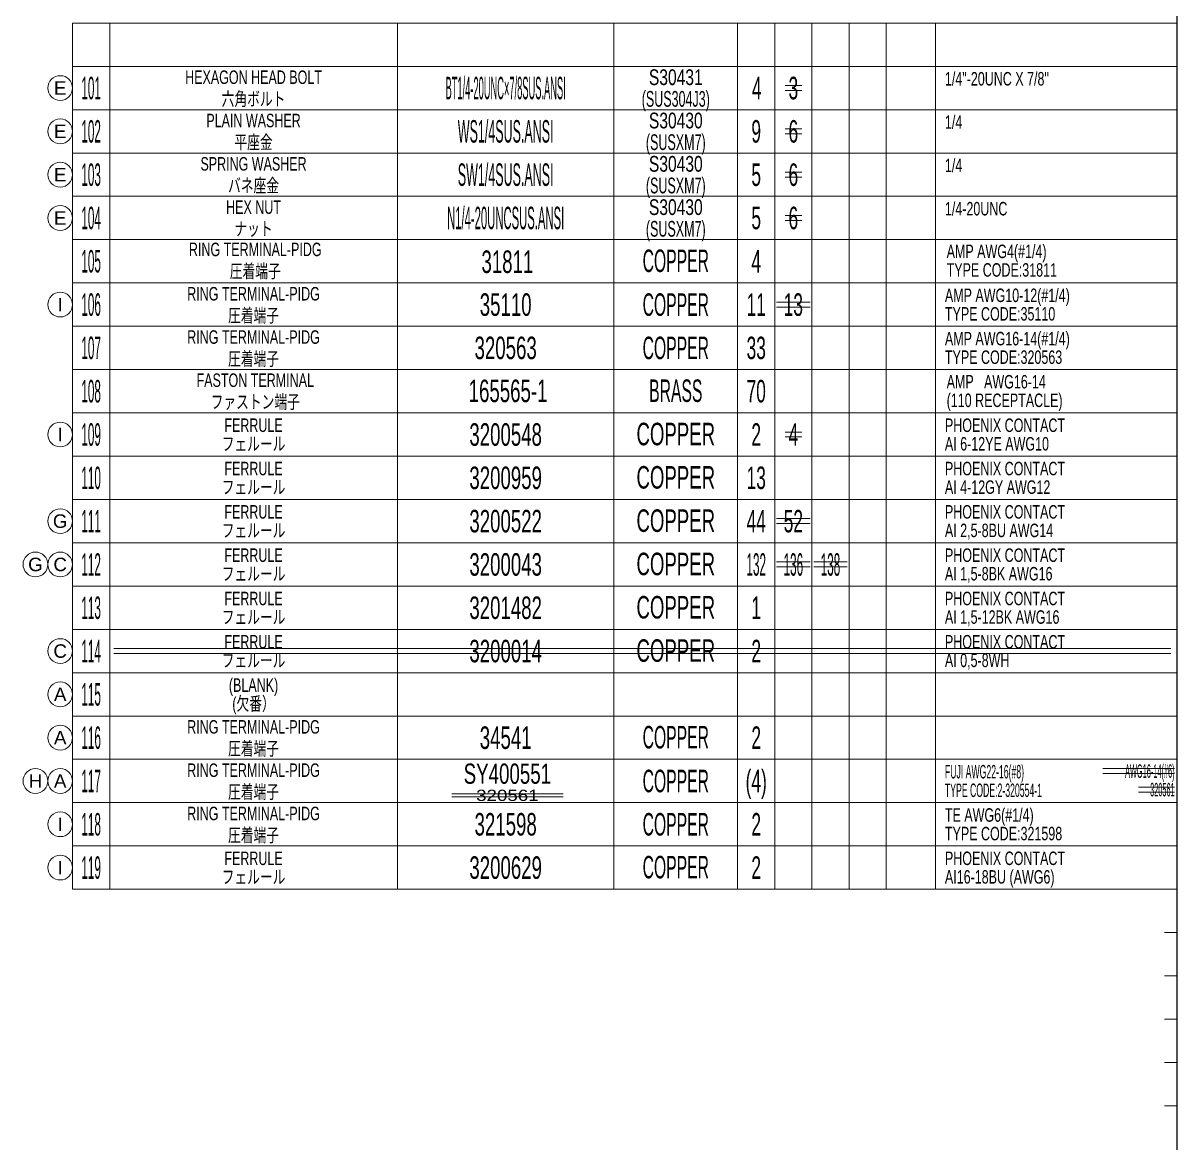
# Model space of a CAD drawing. Header units: millimetres. Extents: x 10 to 832, y 7 to 590.
# Drawn here: x 645 to 831.5, y 288 to 469 of the extents above; entities that cross this region are included whole.
import ezdxf
from ezdxf.enums import TextEntityAlignment as Align

# ---------------------------------------------------------------- set-up
doc = ezdxf.new("R2010")
doc.units = ezdxf.units.MM
for name, color, linetype in [('GR1_05', 7, 'Continuous'), ('図面枠B6M', 7, 'Continuous'), ('表題、部品表_02', 7, 'Continuous'), ('表題、部品表_03', 7, 'Continuous')]:
    doc.layers.add(name, color=color, linetype=linetype)
doc.styles.add('HG丸ｺﾞｼｯｸM-PRO', font='')
doc.styles.get('HG丸ｺﾞｼｯｸM-PRO').set_extended_font_data('HG丸ｺﾞｼｯｸM-PRO')

# ---------------------------------------------------------------- blocks, each defined once
blk = doc.blocks.new('BLKF023')
at = {"layer": '図面枠B6M', "color": 2, "linetype": 'Continuous', "lineweight": 25}
blk.add_line((831.5, 584), (831.5, 15), dxfattribs=at)
at = {"layer": '図面枠B6M', "color": 4, "linetype": 'Continuous', "lineweight": 13}
for p, q in [((829.5, 469), (831.5, 469)), ((829.5, 462), (831.5, 462)), ((829.5, 455), (831.5, 455)), ((829.5, 448), (831.5, 448)), ((829.5, 441), (831.5, 441)), ((829.5, 434), (831.5, 434)), ((829.5, 427), (831.5, 427)), ((829.5, 420), (831.5, 420)), ((829.5, 413), (831.5, 413)), ((829.5, 406), (831.5, 406)), ((829.5, 399), (831.5, 399)), ((829.5, 392), (831.5, 392)), ((829.5, 385), (831.5, 385)), ((829.5, 378), (831.5, 378)), ((829.5, 371), (831.5, 371)), ((829.5, 364), (831.5, 364)), ((829.5, 357), (831.5, 357)), ((829.5, 350), (831.5, 350)), ((829.5, 343), (831.5, 343)), ((829.5, 336), (831.5, 336)), ((829.5, 329), (831.5, 329)), ((829.5, 322), (831.5, 322)), ((829.5, 315), (831.5, 315)), ((829.5, 308), (831.5, 308)), ((829.5, 301), (831.5, 301)), ((829.5, 294), (831.5, 294))]:
    blk.add_line(p, q, dxfattribs=at)
blk = doc.blocks.new('BLKF138')
at = {"layer": '表題、部品表_02', "color": 4, "linetype": 'Continuous', "lineweight": 13}
for p, q in [((653, 462), (653, 455)), ((653, 462), (831.5, 462)), ((659, 462), (659, 455)), ((705.5, 462), (705.5, 455)), ((740.5, 462), (740.5, 455)), ((760.5, 462), (760.5, 455)), ((766.5, 462), (766.5, 455)), ((772.5, 462), (772.5, 455)), ((778.5, 455), (778.5, 462)), ((784.5, 462), (784.5, 455)), ((792.5, 462), (792.5, 455)), ((831.5, 462), (831.5, 455)), ((653, 455), (831.5, 455))]:
    blk.add_line(p, q, dxfattribs=at)
blk = doc.blocks.new('BLKF140')
at = {"layer": '表題、部品表_02', "color": 4, "linetype": 'Continuous', "lineweight": 13}
for p, q in [((653, 455), (653, 448)), ((653, 455), (831.5, 455)), ((659, 455), (659, 448)), ((705.5, 455), (705.5, 448)), ((740.5, 455), (740.5, 448)), ((760.5, 455), (760.5, 448)), ((766.5, 455), (766.5, 448)), ((772.5, 455), (772.5, 448)), ((778.5, 448), (778.5, 455)), ((784.5, 455), (784.5, 448)), ((792.5, 455), (792.5, 448)), ((831.5, 455), (831.5, 448)), ((653, 448), (831.5, 448))]:
    blk.add_line(p, q, dxfattribs=at)
blk = doc.blocks.new('BLKF142')
at = {"layer": '表題、部品表_02', "color": 4, "linetype": 'Continuous', "lineweight": 13}
for p, q in [((653, 448), (653, 441)), ((653, 448), (831.5, 448)), ((659, 448), (659, 441)), ((705.5, 448), (705.5, 441)), ((740.5, 448), (740.5, 441)), ((760.5, 448), (760.5, 441)), ((766.5, 448), (766.5, 441)), ((772.5, 448), (772.5, 441)), ((778.5, 441), (778.5, 448)), ((784.5, 448), (784.5, 441)), ((792.5, 448), (792.5, 441)), ((831.5, 448), (831.5, 441)), ((653, 441), (831.5, 441))]:
    blk.add_line(p, q, dxfattribs=at)
blk = doc.blocks.new('BLKF144')
at = {"layer": '表題、部品表_02', "color": 4, "linetype": 'Continuous', "lineweight": 13}
for p, q in [((653, 441), (653, 434)), ((653, 441), (831.5, 441)), ((659, 441), (659, 434)), ((705.5, 441), (705.5, 434)), ((740.5, 441), (740.5, 434)), ((760.5, 441), (760.5, 434)), ((766.5, 441), (766.5, 434)), ((772.5, 441), (772.5, 434)), ((778.5, 434), (778.5, 441)), ((784.5, 441), (784.5, 434)), ((792.5, 441), (792.5, 434)), ((831.5, 441), (831.5, 434)), ((653, 434), (831.5, 434))]:
    blk.add_line(p, q, dxfattribs=at)
blk = doc.blocks.new('BLKF146')
at = {"layer": '表題、部品表_02', "color": 4, "linetype": 'Continuous', "lineweight": 13}
for p, q in [((653, 434), (653, 427)), ((653, 434), (831.5, 434)), ((659, 434), (659, 427)), ((705.5, 434), (705.5, 427)), ((740.5, 434), (740.5, 427)), ((760.5, 434), (760.5, 427)), ((766.5, 434), (766.5, 427)), ((772.5, 434), (772.5, 427)), ((778.5, 427), (778.5, 434)), ((784.5, 434), (784.5, 427)), ((792.5, 434), (792.5, 427)), ((831.5, 434), (831.5, 427)), ((653, 427), (831.5, 427))]:
    blk.add_line(p, q, dxfattribs=at)
blk = doc.blocks.new('BLKF148')
at = {"layer": '表題、部品表_02', "color": 4, "linetype": 'Continuous', "lineweight": 13}
for p, q in [((653, 427), (653, 420)), ((653, 427), (831.5, 427)), ((659, 427), (659, 420)), ((705.5, 427), (705.5, 420)), ((740.5, 427), (740.5, 420)), ((760.5, 427), (760.5, 420)), ((766.5, 427), (766.5, 420)), ((772.5, 427), (772.5, 420)), ((778.5, 420), (778.5, 427)), ((784.5, 427), (784.5, 420)), ((792.5, 427), (792.5, 420)), ((831.5, 427), (831.5, 420)), ((653, 420), (831.5, 420))]:
    blk.add_line(p, q, dxfattribs=at)
blk = doc.blocks.new('BLKF150')
at = {"layer": '表題、部品表_02', "color": 4, "linetype": 'Continuous', "lineweight": 13}
for p, q in [((653, 420), (653, 413)), ((653, 420), (831.5, 420)), ((659, 420), (659, 413)), ((705.5, 420), (705.5, 413)), ((740.5, 420), (740.5, 413)), ((760.5, 420), (760.5, 413)), ((766.5, 420), (766.5, 413)), ((772.5, 420), (772.5, 413)), ((778.5, 413), (778.5, 420)), ((784.5, 420), (784.5, 413)), ((792.5, 420), (792.5, 413)), ((831.5, 420), (831.5, 413)), ((653, 413), (831.5, 413))]:
    blk.add_line(p, q, dxfattribs=at)
blk = doc.blocks.new('BLKF152')
at = {"layer": '表題、部品表_02', "color": 4, "linetype": 'Continuous', "lineweight": 13}
for p, q in [((653, 413), (653, 406)), ((653, 413), (831.5, 413)), ((659, 413), (659, 406)), ((705.5, 413), (705.5, 406)), ((740.5, 413), (740.5, 406)), ((760.5, 413), (760.5, 406)), ((766.5, 413), (766.5, 406)), ((772.5, 413), (772.5, 406)), ((778.5, 406), (778.5, 413)), ((784.5, 413), (784.5, 406)), ((792.5, 413), (792.5, 406)), ((831.5, 413), (831.5, 406)), ((653, 406), (831.5, 406))]:
    blk.add_line(p, q, dxfattribs=at)
blk = doc.blocks.new('BLKF154')
at = {"layer": '表題、部品表_02', "color": 4, "linetype": 'Continuous', "lineweight": 13}
for p, q in [((653, 406), (653, 399)), ((653, 406), (831.5, 406)), ((659, 406), (659, 399)), ((705.5, 406), (705.5, 399)), ((740.5, 406), (740.5, 399)), ((760.5, 406), (760.5, 399)), ((766.5, 406), (766.5, 399)), ((772.5, 406), (772.5, 399)), ((778.5, 399), (778.5, 406)), ((784.5, 406), (784.5, 399)), ((792.5, 406), (792.5, 399)), ((831.5, 406), (831.5, 399)), ((653, 399), (831.5, 399))]:
    blk.add_line(p, q, dxfattribs=at)
blk = doc.blocks.new('BLKF156')
at = {"layer": '表題、部品表_02', "color": 4, "linetype": 'Continuous', "lineweight": 13}
for p, q in [((653, 399), (653, 392)), ((653, 399), (831.5, 399)), ((659, 399), (659, 392)), ((705.5, 399), (705.5, 392)), ((740.5, 399), (740.5, 392)), ((760.5, 399), (760.5, 392)), ((766.5, 399), (766.5, 392)), ((772.5, 399), (772.5, 392)), ((778.5, 392), (778.5, 399)), ((784.5, 399), (784.5, 392)), ((792.5, 399), (792.5, 392)), ((831.5, 399), (831.5, 392)), ((653, 392), (831.5, 392))]:
    blk.add_line(p, q, dxfattribs=at)
blk = doc.blocks.new('BLKF158')
at = {"layer": '表題、部品表_02', "color": 4, "linetype": 'Continuous', "lineweight": 13}
for p, q in [((653, 392), (653, 385)), ((653, 392), (831.5, 392)), ((659, 392), (659, 385)), ((705.5, 392), (705.5, 385)), ((740.5, 392), (740.5, 385)), ((760.5, 392), (760.5, 385)), ((766.5, 392), (766.5, 385)), ((772.5, 392), (772.5, 385)), ((778.5, 385), (778.5, 392)), ((784.5, 392), (784.5, 385)), ((792.5, 392), (792.5, 385)), ((831.5, 392), (831.5, 385)), ((653, 385), (831.5, 385))]:
    blk.add_line(p, q, dxfattribs=at)
blk = doc.blocks.new('BLKF160')
at = {"layer": '表題、部品表_02', "color": 4, "linetype": 'Continuous', "lineweight": 13}
for p, q in [((653, 385), (653, 378)), ((653, 385), (831.5, 385)), ((659, 385), (659, 378)), ((705.5, 385), (705.5, 378)), ((740.5, 385), (740.5, 378)), ((760.5, 385), (760.5, 378)), ((766.5, 385), (766.5, 378)), ((772.5, 385), (772.5, 378)), ((778.5, 378), (778.5, 385)), ((784.5, 385), (784.5, 378)), ((792.5, 385), (792.5, 378)), ((831.5, 385), (831.5, 378)), ((653, 378), (831.5, 378))]:
    blk.add_line(p, q, dxfattribs=at)
blk = doc.blocks.new('BLKF162')
at = {"layer": '表題、部品表_02', "color": 4, "linetype": 'Continuous', "lineweight": 13}
for p, q in [((653, 378), (653, 371)), ((653, 378), (831.5, 378)), ((659, 378), (659, 371)), ((705.5, 378), (705.5, 371)), ((740.5, 378), (740.5, 371)), ((760.5, 378), (760.5, 371)), ((766.5, 378), (766.5, 371)), ((772.5, 378), (772.5, 371)), ((778.5, 371), (778.5, 378)), ((784.5, 378), (784.5, 371)), ((792.5, 378), (792.5, 371)), ((831.5, 378), (831.5, 371)), ((653, 371), (831.5, 371))]:
    blk.add_line(p, q, dxfattribs=at)
blk = doc.blocks.new('BLKF188')
at = {"layer": '表題、部品表_02', "color": 4, "linetype": 'Continuous', "lineweight": 13}
for p, q in [((653, 469), (653, 462)), ((653, 469), (831.5, 469)), ((659, 469), (659, 462)), ((705.5, 469), (705.5, 462)), ((740.5, 469), (740.5, 462)), ((760.5, 469), (760.5, 462)), ((766.5, 469), (766.5, 462)), ((772.5, 469), (772.5, 462)), ((778.5, 462), (778.5, 469)), ((784.5, 469), (784.5, 462)), ((792.5, 469), (792.5, 462)), ((831.5, 469), (831.5, 462)), ((653, 462), (831.5, 462))]:
    blk.add_line(p, q, dxfattribs=at)
blk = doc.blocks.new('BLKF190')
at = {"layer": '表題、部品表_02', "color": 4, "linetype": 'Continuous', "lineweight": 13}
for p, q in [((653, 364), (653, 357)), ((653, 364), (831.5, 364)), ((659, 364), (659, 357)), ((705.5, 364), (705.5, 357)), ((740.5, 364), (740.5, 357)), ((760.5, 364), (760.5, 357)), ((766.5, 364), (766.5, 357)), ((772.5, 364), (772.5, 357)), ((778.5, 357), (778.5, 364)), ((784.5, 364), (784.5, 357)), ((792.5, 364), (792.5, 357)), ((831.5, 364), (831.5, 357)), ((653, 357), (831.5, 357))]:
    blk.add_line(p, q, dxfattribs=at)
blk = doc.blocks.new('BLKF195')
at = {"layer": '表題、部品表_02', "color": 4, "linetype": 'Continuous', "lineweight": 13}
for p, q in [((653, 357), (653, 350)), ((653, 357), (831.5, 357)), ((659, 357), (659, 350)), ((705.5, 357), (705.5, 350)), ((740.5, 357), (740.5, 350)), ((760.5, 357), (760.5, 350)), ((766.5, 357), (766.5, 350)), ((772.5, 357), (772.5, 350)), ((778.5, 350), (778.5, 357)), ((784.5, 357), (784.5, 350)), ((792.5, 357), (792.5, 350)), ((831.5, 357), (831.5, 350)), ((653, 350), (831.5, 350))]:
    blk.add_line(p, q, dxfattribs=at)
blk = doc.blocks.new('BLKF197')
at = {"layer": '表題、部品表_02', "color": 4, "linetype": 'Continuous', "lineweight": 13}
for p, q in [((653, 371), (653, 364)), ((653, 371), (831.5, 371)), ((659, 371), (659, 364)), ((705.5, 371), (705.5, 364)), ((740.5, 371), (740.5, 364)), ((760.5, 371), (760.5, 364)), ((766.5, 371), (766.5, 364)), ((772.5, 371), (772.5, 364)), ((778.5, 364), (778.5, 371)), ((784.5, 371), (784.5, 364)), ((792.5, 371), (792.5, 364)), ((831.5, 371), (831.5, 364)), ((653, 364), (831.5, 364))]:
    blk.add_line(p, q, dxfattribs=at)
blk = doc.blocks.new('BLKF212')
at = {"layer": '表題、部品表_02', "color": 4, "linetype": 'Continuous', "lineweight": 13}
for p, q in [((653, 350), (653, 343)), ((653, 350), (831.5, 350)), ((659, 350), (659, 343)), ((705.5, 350), (705.5, 343)), ((740.5, 350), (740.5, 343)), ((760.5, 350), (760.5, 343)), ((766.5, 350), (766.5, 343)), ((772.5, 350), (772.5, 343)), ((778.5, 343), (778.5, 350)), ((784.5, 350), (784.5, 343)), ((792.5, 350), (792.5, 343)), ((831.5, 350), (831.5, 343)), ((653, 343), (831.5, 343))]:
    blk.add_line(p, q, dxfattribs=at)
blk = doc.blocks.new('BLKF214')
at = {"layer": 'GR1_05', "color": 4, "linetype": 'Continuous', "lineweight": 13}
blk.add_circle((651, 360.5), 2, dxfattribs=at)
at = {"layer": 'GR1_05', "color": 4, "linetype": 'Continuous', "lineweight": 13, "style": 'HG丸ｺﾞｼｯｸM-PRO', "width": 1.042301}
blk.add_text('A', height=2.18, dxfattribs=at).set_placement((651, 360.5), align=Align.MIDDLE_CENTER)
blk = doc.blocks.new('BLKF215')
at = {"layer": 'GR1_05', "color": 4, "linetype": 'Continuous', "lineweight": 13}
blk.add_circle((651, 353.5), 2, dxfattribs=at)
at = {"layer": 'GR1_05', "color": 4, "linetype": 'Continuous', "lineweight": 13, "style": 'HG丸ｺﾞｼｯｸM-PRO', "width": 1.042301}
blk.add_text('A', height=2.18, dxfattribs=at).set_placement((651, 353.5), align=Align.MIDDLE_CENTER)
blk = doc.blocks.new('BLKF216')
at = {"layer": 'GR1_05', "color": 4, "linetype": 'Continuous', "lineweight": 13}
blk.add_circle((651, 346.5), 2, dxfattribs=at)
at = {"layer": 'GR1_05', "color": 4, "linetype": 'Continuous', "lineweight": 13, "style": 'HG丸ｺﾞｼｯｸM-PRO', "width": 1.042301}
blk.add_text('A', height=2.18, dxfattribs=at).set_placement((651, 346.5), align=Align.MIDDLE_CENTER)
blk = doc.blocks.new('BLKF236')
at = {"layer": 'GR1_05', "color": 4, "linetype": 'Continuous', "lineweight": 13}
blk.add_circle((651, 367.5), 2, dxfattribs=at)
at = {"layer": 'GR1_05', "color": 4, "linetype": 'Continuous', "lineweight": 13, "style": 'HG丸ｺﾞｼｯｸM-PRO', "width": 1.042931}
blk.add_text('C', height=2.18, dxfattribs=at).set_placement((651, 367.5), align=Align.MIDDLE_CENTER)
blk = doc.blocks.new('BLKF237')
at = {"layer": 'GR1_05', "color": 4, "linetype": 'Continuous', "lineweight": 13}
blk.add_circle((651, 381.5), 2, dxfattribs=at)
at = {"layer": 'GR1_05', "color": 4, "linetype": 'Continuous', "lineweight": 13, "style": 'HG丸ｺﾞｼｯｸM-PRO', "width": 1.042931}
blk.add_text('C', height=2.18, dxfattribs=at).set_placement((651, 381.5), align=Align.MIDDLE_CENTER)
blk = doc.blocks.new('BLKF276')
at = {"layer": 'GR1_05', "color": 4, "linetype": 'Continuous', "lineweight": 13}
blk.add_circle((651, 458.5), 2, dxfattribs=at)
at = {"layer": 'GR1_05', "color": 4, "linetype": 'Continuous', "lineweight": 13, "style": 'HG丸ｺﾞｼｯｸM-PRO', "width": 1.04259}
blk.add_text('E', height=2.18, dxfattribs=at).set_placement((651, 458.5), align=Align.MIDDLE_CENTER)
blk = doc.blocks.new('BLKF277')
at = {"layer": 'GR1_05', "color": 4, "linetype": 'Continuous', "lineweight": 13}
blk.add_circle((651, 451.5), 2, dxfattribs=at)
at = {"layer": 'GR1_05', "color": 4, "linetype": 'Continuous', "lineweight": 13, "style": 'HG丸ｺﾞｼｯｸM-PRO', "width": 1.04259}
blk.add_text('E', height=2.18, dxfattribs=at).set_placement((651, 451.5), align=Align.MIDDLE_CENTER)
blk = doc.blocks.new('BLKF278')
at = {"layer": 'GR1_05', "color": 4, "linetype": 'Continuous', "lineweight": 13}
blk.add_circle((651, 444.5), 2, dxfattribs=at)
at = {"layer": 'GR1_05', "color": 4, "linetype": 'Continuous', "lineweight": 13, "style": 'HG丸ｺﾞｼｯｸM-PRO', "width": 1.04259}
blk.add_text('E', height=2.18, dxfattribs=at).set_placement((651, 444.5), align=Align.MIDDLE_CENTER)
blk = doc.blocks.new('BLKF279')
at = {"layer": 'GR1_05', "color": 4, "linetype": 'Continuous', "lineweight": 13}
blk.add_circle((651, 437.5), 2, dxfattribs=at)
at = {"layer": 'GR1_05', "color": 4, "linetype": 'Continuous', "lineweight": 13, "style": 'HG丸ｺﾞｼｯｸM-PRO', "width": 1.04259}
blk.add_text('E', height=2.18, dxfattribs=at).set_placement((651, 437.5), align=Align.MIDDLE_CENTER)
blk = doc.blocks.new('BLKF306')
at = {"layer": 'GR1_05', "color": 4, "linetype": 'Continuous', "lineweight": 13}
blk.add_circle((651, 388.5), 2, dxfattribs=at)
at = {"layer": 'GR1_05', "color": 4, "linetype": 'Continuous', "lineweight": 13, "style": 'HG丸ｺﾞｼｯｸM-PRO', "width": 1.042883}
blk.add_text('G', height=2.18, dxfattribs=at).set_placement((651, 388.5), align=Align.MIDDLE_CENTER)
blk = doc.blocks.new('BLKF307')
at = {"layer": 'GR1_05', "color": 4, "linetype": 'Continuous', "lineweight": 13}
blk.add_circle((647, 381.5), 2, dxfattribs=at)
at = {"layer": 'GR1_05', "color": 4, "linetype": 'Continuous', "lineweight": 13, "style": 'HG丸ｺﾞｼｯｸM-PRO', "width": 1.042883}
blk.add_text('G', height=2.18, dxfattribs=at).set_placement((647, 381.5), align=Align.MIDDLE_CENTER)
blk = doc.blocks.new('BLKF317')
at = {"layer": 'GR1_05', "color": 4, "linetype": 'Continuous', "lineweight": 13}
blk.add_circle((647, 346.5), 2, dxfattribs=at)
at = {"layer": 'GR1_05', "color": 4, "linetype": 'Continuous', "lineweight": 13, "style": 'HG丸ｺﾞｼｯｸM-PRO', "width": 1.042153}
blk.add_text('H', height=2.18, dxfattribs=at).set_placement((647, 346.5), align=Align.MIDDLE_CENTER)
blk = doc.blocks.new('BLKF327')
at = {"layer": '表題、部品表_02', "color": 4, "linetype": 'Continuous', "lineweight": 13}
for p, q in [((653, 343), (653, 336)), ((653, 343), (831.5, 343)), ((659, 343), (659, 336)), ((705.5, 343), (705.5, 336)), ((740.5, 343), (740.5, 336)), ((760.5, 343), (760.5, 336)), ((766.5, 343), (766.5, 336)), ((772.5, 343), (772.5, 336)), ((778.5, 336), (778.5, 343)), ((784.5, 343), (784.5, 336)), ((792.5, 343), (792.5, 336)), ((831.5, 343), (831.5, 336)), ((653, 336), (831.5, 336))]:
    blk.add_line(p, q, dxfattribs=at)
blk = doc.blocks.new('BLKF328')
at = {"layer": '表題、部品表_02', "color": 4, "linetype": 'Continuous', "lineweight": 13}
for p, q in [((653, 336), (653, 329)), ((653, 336), (831.5, 336)), ((659, 336), (659, 329)), ((705.5, 336), (705.5, 329)), ((740.5, 336), (740.5, 329)), ((760.5, 336), (760.5, 329)), ((766.5, 336), (766.5, 329)), ((772.5, 336), (772.5, 329)), ((778.5, 329), (778.5, 336)), ((784.5, 336), (784.5, 329)), ((792.5, 336), (792.5, 329)), ((831.5, 336), (831.5, 329)), ((653, 329), (831.5, 329))]:
    blk.add_line(p, q, dxfattribs=at)
blk = doc.blocks.new('BLKF331')
at = {"layer": 'GR1_05', "color": 4, "linetype": 'Continuous', "lineweight": 13}
blk.add_circle((651, 332.5), 2, dxfattribs=at)
at = {"layer": 'GR1_05', "color": 4, "linetype": 'Continuous', "lineweight": 13, "style": 'HG丸ｺﾞｼｯｸM-PRO', "width": 1.042153}
blk.add_text('I', height=2.18, dxfattribs=at).set_placement((651, 332.5), align=Align.MIDDLE_CENTER)
blk = doc.blocks.new('BLKF332')
at = {"layer": 'GR1_05', "color": 4, "linetype": 'Continuous', "lineweight": 13}
blk.add_circle((651, 339.5), 2, dxfattribs=at)
at = {"layer": 'GR1_05', "color": 4, "linetype": 'Continuous', "lineweight": 13, "style": 'HG丸ｺﾞｼｯｸM-PRO', "width": 1.042153}
blk.add_text('I', height=2.18, dxfattribs=at).set_placement((651, 339.5), align=Align.MIDDLE_CENTER)
blk = doc.blocks.new('BLKF334')
at = {"layer": 'GR1_05', "color": 4, "linetype": 'Continuous', "lineweight": 13}
blk.add_circle((651, 423.5), 2, dxfattribs=at)
at = {"layer": 'GR1_05', "color": 4, "linetype": 'Continuous', "lineweight": 13, "style": 'HG丸ｺﾞｼｯｸM-PRO', "width": 1.042153}
blk.add_text('I', height=2.18, dxfattribs=at).set_placement((651, 423.5), align=Align.MIDDLE_CENTER)
blk = doc.blocks.new('BLKF335')
at = {"layer": 'GR1_05', "color": 4, "linetype": 'Continuous', "lineweight": 13}
blk.add_circle((651, 402.5), 2, dxfattribs=at)
at = {"layer": 'GR1_05', "color": 4, "linetype": 'Continuous', "lineweight": 13, "style": 'HG丸ｺﾞｼｯｸM-PRO', "width": 1.042153}
blk.add_text('I', height=2.18, dxfattribs=at).set_placement((651, 402.5), align=Align.MIDDLE_CENTER)

msp = doc.modelspace()

# ---------------------------------------------------------------- linework, layer by layer
at = {"layer": 'GR1_05', "color": 4, "linetype": 'Continuous', "lineweight": 13}
for p, q in [((768.18, 458.9), (770.87, 458.9)), ((768.18, 458.1), (770.87, 458.1)), ((768.18, 451.9), (770.87, 451.9)), ((768.18, 451.1), (770.87, 451.1)), ((768.18, 444.9), (770.87, 444.9)), ((768.18, 444.1), (770.87, 444.1)), ((768.18, 437.9), (770.87, 437.9)), ((768.18, 437.1), (770.87, 437.1)), ((766.8, 423.9), (772.2, 423.9)), ((766.8, 423.1), (772.2, 423.1)), ((768.18, 402.9), (770.87, 402.9)), ((768.18, 402.1), (770.87, 402.1)), ((766.8, 388.9), (772.2, 388.9)), ((766.8, 388.1), (772.2, 388.1)), ((766.8, 381.9), (772.2, 381.9)), ((766.8, 381.1), (772.2, 381.1)), ((772.8, 381.9), (778.2, 381.9)), ((772.8, 381.1), (778.2, 381.1)), ((659.69, 367.9), (830.54, 367.9)), ((659.69, 367.1), (830.54, 367.1)), ((831.11, 348.5), (819.54, 348.5)), ((831.11, 347.7), (819.54, 347.7)), ((831.11, 345.5), (825.31, 345.5)), ((714.28, 344.43), (732.28, 344.43)), ((714.28, 343.93), (732.28, 343.93)), ((831.11, 344.7), (825.31, 344.7))]:
    msp.add_line(p, q, dxfattribs=at)

# ---------------------------------------------------------------- block references
for name in ['BLKF276', 'BLKF277', 'BLKF278', 'BLKF279', 'BLKF334', 'BLKF335', 'BLKF306', 'BLKF307', 'BLKF237', 'BLKF236', 'BLKF214', 'BLKF215', 'BLKF317', 'BLKF216', 'BLKF332', 'BLKF331']:
    msp.add_blockref(name, (0, 0), dxfattribs=at)
at = {"layer": '図面枠B6M', "color": 4, "linetype": 'Continuous', "lineweight": 13}
msp.add_blockref('BLKF023', (0, 0), dxfattribs=at)
at = {"layer": '表題、部品表_02', "color": 4, "linetype": 'Continuous', "lineweight": 13}
for name in ['BLKF188', 'BLKF138', 'BLKF140', 'BLKF142', 'BLKF144', 'BLKF146', 'BLKF148', 'BLKF150', 'BLKF152', 'BLKF154', 'BLKF156', 'BLKF158', 'BLKF160', 'BLKF162', 'BLKF197', 'BLKF190', 'BLKF195', 'BLKF212', 'BLKF327', 'BLKF328']:
    msp.add_blockref(name, (0, 0), dxfattribs=at)

# ---------------------------------------------------------------- texts
at = {"layer": 'GR1_05', "color": 3, "linetype": 'Continuous', "lineweight": 35, "style": 'HG丸ｺﾞｼｯｸM-PRO'}
for s, height, width, p in [('3', 3.64, 0.576062, (769.5, 458.5)), ('6', 3.64, 0.576062, (769.5, 451.5)), ('6', 3.64, 0.576062, (769.5, 444.5)), ('6', 3.64, 0.576062, (769.5, 437.5)), ('13', 3.636, 0.576062, (769.5, 423.5)), ('4', 3.64, 0.576062, (769.5, 402.5)), ('52', 3.636, 0.576062, (769.5, 388.5)), ('136', 3.636, 0.389528, (769.5, 381.5)), ('138', 3.636, 0.389528, (775.5, 381.5)), ('FERRULE', 2.182, 0.691911, (682.25, 369)), ('3200014', 3.636, 0.619953, (723, 367.5)), ('COPPER', 3.636, 0.618794, (750.5, 367.58)), ('2', 3.64, 0.576062, (763.5, 367.5)), ('フェルール', 2.182, 0.692256, (682.25, 366)), ('320561', 1.818, 1.245392, (723.28, 344.18))]:
    msp.add_text(s, height=height, dxfattribs=dict(at, width=width)).set_placement(p, align=Align.MIDDLE_CENTER)
for s, height, width, p in [('PHOENIX CONTACT', 2.1818, 0.692624, (794, 369)), ('AI 0,5-8WH', 2.182, 0.691508, (794, 366))]:
    msp.add_text(s, height=height, dxfattribs=dict(at, width=width)).set_placement(p, align=Align.MIDDLE_LEFT)
for s, height, width, p in [('AWG16-14(#6)', 2.1818, 0.341652, (831.13, 348.1)), ('320561', 2.182, 0.340151, (831.13, 345.1))]:
    msp.add_text(s, height=height, dxfattribs=dict(at, width=width)).set_placement(p, align=Align.MIDDLE_RIGHT)
at = {"layer": '表題、部品表_03', "color": 3, "linetype": 'Continuous', "lineweight": 35, "style": 'HG丸ｺﾞｼｯｸM-PRO'}
for s, height, width, p in [('HEXAGON HEAD BOLT', 2.1818, 0.692201, (682.25, 460.25)), ('S30431', 2.545, 0.740904, (750.5, 460.25)), ('101', 3.636, 0.389528, (656, 458.5)), ('BT1/4-20UNC×7/8SUS.ANSI', 3.6364, 0.309159, (723, 458.5)), ('4', 3.64, 0.576062, (763.6, 458.5)), ('六角ボルト', 2.182, 0.692256, (682.25, 456.75)), ('(SUS304J3)', 2.545, 0.593559, (750.5, 456.75)), ('102', 3.636, 0.389528, (656, 451.5)), ('PLAIN WASHER', 2.1818, 0.691933, (682.25, 453.25)), ('WS1/4SUS.ANSI', 3.6364, 0.414964, (723, 451.5)), ('S30430', 2.545, 0.740904, (750.5, 453.25)), ('9', 3.64, 0.576062, (763.5, 451.5)), ('平座金', 2.182, 0.692256, (682.25, 449.75)), ('(SUSXM7)', 2.545, 0.594345, (750.5, 449.75)), ('103', 3.636, 0.389528, (656, 444.5)), ('SPRING WASHER', 2.1818, 0.691599, (682.25, 446.25)), ('SW1/4SUS.ANSI', 3.6364, 0.414964, (723, 444.5)), ('S30430', 2.545, 0.740904, (750.5, 446.25)), ('5', 3.64, 0.576062, (763.5, 444.5)), ('バネ座金', 2.182, 0.692256, (682.25, 442.75)), ('(SUSXM7)', 2.545, 0.594345, (750.5, 442.75)), ('HEX NUT', 2.182, 0.692138, (682.25, 439.25)), ('S30430', 2.545, 0.740904, (750.5, 439.25)), ('104', 3.636, 0.389528, (656, 437.5)), ('N1/4-20UNCSUS.ANSI', 3.6364, 0.374588, (723, 437.5)), ('5', 3.64, 0.576062, (763.5, 437.5)), ('ナット', 2.182, 0.692256, (682.25, 435.75)), ('(SUSXM7)', 2.545, 0.594345, (750.5, 435.75)), ('RING TERMINAL-PIDG', 2.1818, 0.692588, (682.53, 432.42)), ('105', 3.636, 0.389528, (656, 430.5)), ('31811', 3.636, 0.619953, (723.28, 430.43)), ('COPPER', 3.636, 0.52205, (750.5, 430.58)), ('4', 3.64, 0.576062, (763.5, 430.5)), ('圧着端子', 2.182, 0.692256, (682.53, 428.92)), ('106', 3.636, 0.389528, (656, 423.5)), ('RING TERMINAL-PIDG', 2.1818, 0.692588, (682.25, 425.25)), ('35110', 3.636, 0.619953, (723, 423.5)), ('COPPER', 3.636, 0.52205, (750.5, 423.5)), ('11', 3.636, 0.576062, (763.5, 423.5)), ('圧着端子', 2.182, 0.692256, (682.25, 421.75)), ('107', 3.636, 0.389528, (656, 416.5)), ('RING TERMINAL-PIDG', 2.1818, 0.692588, (682.25, 418.25)), ('320563', 3.636, 0.619953, (723, 416.5)), ('COPPER', 3.636, 0.52205, (750.5, 416.5)), ('33', 3.636, 0.576062, (763.5, 416.5)), ('圧着端子', 2.182, 0.692256, (682.25, 414.75)), ('FASTON TERMINAL', 2.1818, 0.692593, (682.53, 411.28)), ('108', 3.636, 0.389528, (656, 409.5)), ('165565-1', 3.636, 0.619824, (723.39, 409.55)), ('BRASS', 3.636, 0.521751, (750.5, 409.58)), ('70', 3.636, 0.576062, (763.5, 409.5)), ('ファストン端子', 2.182, 0.692256, (682.53, 407.78)), ('FERRULE', 2.182, 0.691911, (682.25, 404)), ('109', 3.636, 0.389528, (656, 402.5)), ('3200548', 3.636, 0.619953, (723, 402.5)), ('COPPER', 3.636, 0.618794, (750.5, 402.58)), ('2', 3.64, 0.576062, (763.5, 402.5)), ('フェルール', 2.182, 0.692256, (682.25, 401)), ('110', 3.636, 0.389528, (656, 395.5)), ('FERRULE', 2.182, 0.691911, (682.25, 397)), ('3200959', 3.636, 0.619953, (723, 395.5)), ('COPPER', 3.636, 0.618794, (750.5, 395.58)), ('13', 3.636, 0.576062, (763.5, 395.5)), ('フェルール', 2.182, 0.692256, (682.25, 394)), ('111', 3.636, 0.389528, (656, 388.5)), ('FERRULE', 2.182, 0.691911, (682.25, 390)), ('3200522', 3.636, 0.619953, (723, 388.5)), ('COPPER', 3.636, 0.618794, (750.5, 388.58)), ('44', 3.636, 0.576062, (763.5, 388.5)), ('フェルール', 2.182, 0.692256, (682.25, 387)), ('112', 3.636, 0.389528, (656, 381.5)), ('FERRULE', 2.182, 0.691911, (682.25, 383)), ('3200043', 3.636, 0.619953, (723, 381.5)), ('COPPER', 3.636, 0.618794, (750.5, 381.58)), ('132', 3.636, 0.389528, (763.5, 381.5)), ('フェルール', 2.182, 0.692256, (682.25, 380)), ('FERRULE', 2.182, 0.691911, (682.25, 376)), ('113', 3.636, 0.389528, (656, 374.5)), ('3201482', 3.636, 0.619953, (723, 374.5)), ('COPPER', 3.636, 0.618794, (750.5, 374.58)), ('1', 3.64, 0.576062, (763.5, 374.5)), ('フェルール', 2.182, 0.692256, (682.25, 373)), ('114', 3.636, 0.389528, (656, 367.5)), ('115', 3.636, 0.389528, (656, 360.5)), ('(BLANK)', 2.182, 0.692901, (682.25, 362)), ('(欠番）', 2.182, 0.692145, (682.25, 359)), ('RING TERMINAL-PIDG', 2.1818, 0.692588, (682.25, 355.25)), ('116', 3.636, 0.389528, (656, 353.5)), ('34541', 3.636, 0.619953, (723, 353.5)), ('COPPER', 3.636, 0.52205, (750.5, 353.58)), ('2', 3.64, 0.576062, (763.5, 353.5)), ('圧着端子', 2.182, 0.692256, (682.25, 351.75)), ('RING TERMINAL-PIDG', 2.1818, 0.692588, (682.25, 348.25)), ('SY400551', 3.273, 0.691465, (723.28, 347.68)), ('117', 3.636, 0.389528, (656, 346.5)), ('COPPER', 3.636, 0.52205, (750.5, 346.5)), ('(4)', 3.636, 0.576968, (763.5, 346.5)), ('圧着端子', 2.182, 0.692256, (682.25, 344.75)), ('118', 3.636, 0.389528, (656, 339.5)), ('RING TERMINAL-PIDG', 2.1818, 0.692588, (682.25, 341.25)), ('321598', 3.636, 0.619953, (723, 339.5)), ('COPPER', 3.636, 0.52205, (750.5, 339.5)), ('2', 3.64, 0.576062, (763.5, 339.5)), ('圧着端子', 2.182, 0.692256, (682.25, 337.75)), ('119', 3.636, 0.389528, (656, 332.5)), ('FERRULE', 2.182, 0.691911, (682.25, 334)), ('3200629', 3.636, 0.619953, (723, 332.5)), ('COPPER', 3.636, 0.52205, (750.5, 332.58)), ('2', 3.64, 0.576062, (763.5, 332.5)), ('フェルール', 2.182, 0.692256, (682.25, 331))]:
    msp.add_text(s, height=height, dxfattribs=dict(at, width=width)).set_placement(p, align=Align.MIDDLE_CENTER)
for s, height, width, p in [('1/4"-20UNC X 7/8"', 2.1818, 0.691778, (794, 460)), ('1/4', 2.182, 0.69139, (794, 453)), ('1/4', 2.182, 0.69139, (794, 446)), ('1/4-20UNC', 2.182, 0.691664, (794, 439)), ('AMP AWG4(#1/4)', 2.1818, 0.691678, (794.28, 432.1)), ('TYPE CODE:31811', 2.1818, 0.691786, (794.28, 429.1)), ('AMP AWG10-12(#1/4)', 2.1818, 0.691608, (794, 425)), ('TYPE CODE:35110', 2.1818, 0.691786, (794, 422)), ('AMP AWG16-14(#1/4)', 2.1818, 0.691608, (794, 418)), ('TYPE CODE:320563', 2.1818, 0.691751, (794, 415)), ('AMP   AWG16-14', 2.1818, 0.691198, (794.28, 411.03)), ('(110 RECEPTACLE)', 2.1818, 0.692062, (794.28, 408.03)), ('PHOENIX CONTACT', 2.1818, 0.692624, (794, 404)), ('AI 6-12YE AWG10', 2.1818, 0.691499, (794, 401)), ('PHOENIX CONTACT', 2.1818, 0.692624, (794, 397)), ('AI 4-12GY AWG12', 2.1818, 0.691429, (794, 394)), ('PHOENIX CONTACT', 2.1818, 0.692624, (794, 390)), ('AI 2,5-8BU AWG14', 2.1818, 0.691627, (794, 387)), ('PHOENIX CONTACT', 2.1818, 0.692624, (794, 383)), ('AI 1,5-8BK AWG16', 2.1818, 0.691768, (794, 380)), ('PHOENIX CONTACT', 2.1818, 0.692624, (794, 376)), ('AI 1,5-12BK AWG16', 2.1818, 0.691735, (794, 373)), ('FUJI AWG22-16(#8)', 2.1818, 0.481092, (794, 348)), ('TYPE CODE:2-320554-1', 2.1818, 0.481404, (794, 345)), ('TE AWG6(#1/4)', 2.1818, 0.691668, (794, 341)), ('TYPE CODE:321598', 2.1818, 0.691751, (794, 338)), ('PHOENIX CONTACT', 2.1818, 0.692624, (794, 334)), ('AI16-18BU (AWG6)', 2.1818, 0.691814, (794, 331))]:
    msp.add_text(s, height=height, dxfattribs=dict(at, width=width)).set_placement(p, align=Align.MIDDLE_LEFT)

doc.saveas('drawing.dxf')
